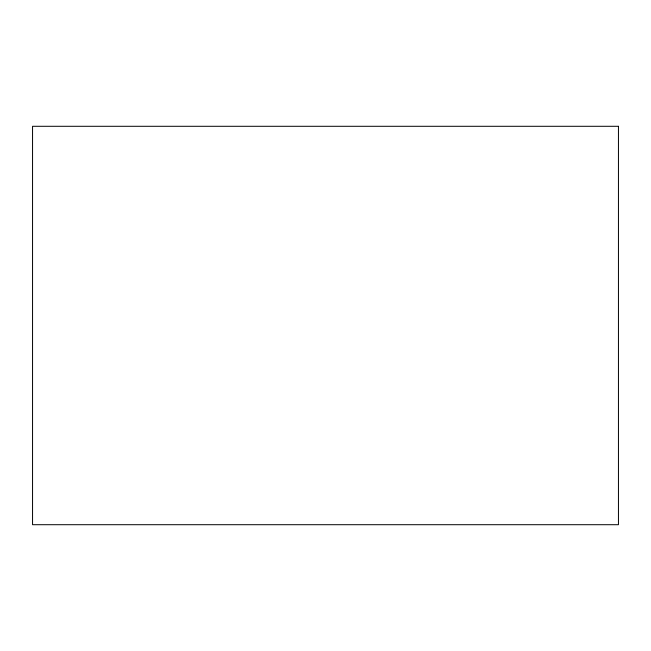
<?xml version="1.0" encoding="UTF-8"?>
<svg xmlns="http://www.w3.org/2000/svg" width="651" height="651" viewBox="0 0 651 651"><rect width="100%" height="100%" fill="white"/><g stroke="black" fill="none" stroke-linecap="round" stroke-linejoin="round"><path stroke-width="0.98" d="M618.45 126.294L32.55 126.294L32.55 524.706L618.45 524.706L618.45 126.294"/></g></svg>
